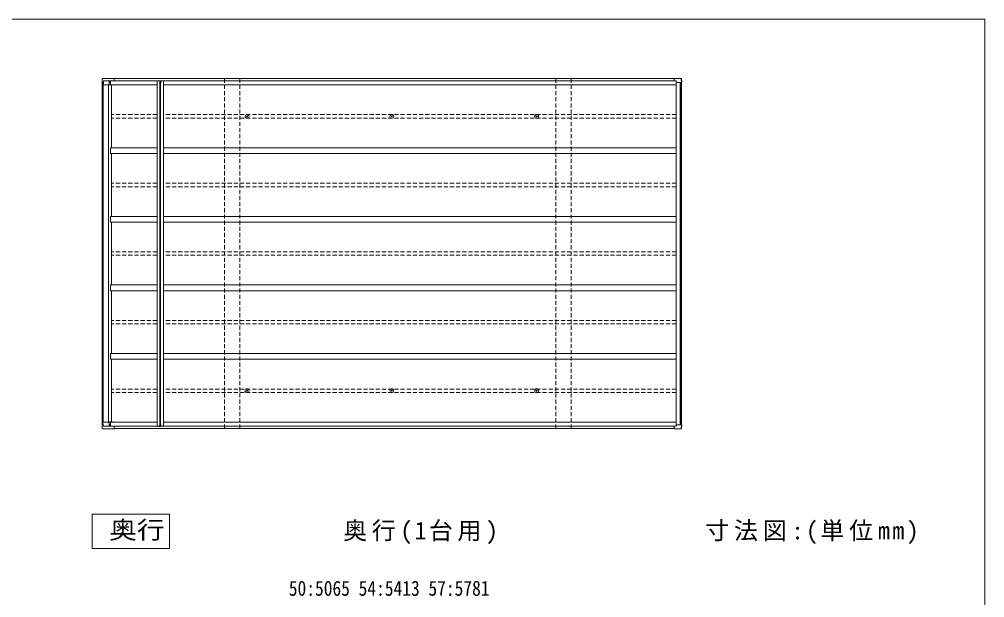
# Model space of a CAD drawing. Units: millimetres at full size, sheet at 1:30; details may follow other scales. Extents: x -8432 to 8432, y -5820 to 5820.
# Drawn here: x -435 to 8008, y 760 to 5820 of the extents above; entities that cross this region are included whole.
import ezdxf
from ezdxf.enums import TextEntityAlignment as Align

# ---------------------------------------------------------------- set-up
doc = ezdxf.new("R2010")
doc.units = ezdxf.units.MM
doc.header["$LTSCALE"] = 30
doc.linetypes.add('DASHED1', pattern=[1.8, 1.2, -0.6])
for name, color, linetype, lineweight in [('0-3_ELV2', 7, 'Continuous', 9), ('0-6_OTH_LINE', 7, 'Continuous', 9), ('F-0_240', 7, 'Continuous', 9)]:
    doc.layers.add(name, color=color, linetype=linetype, lineweight=lineweight)
doc.styles.add('ＭＳ ゴシック', font='')
doc.styles.get('ＭＳ ゴシック').set_extended_font_data('MS Gothic')

msp = doc.modelspace()

# ---------------------------------------------------------------- linework, layer by layer
at = {"layer": '0-3_ELV2', "color": 6}
for p, q in [((289.9, 5290.67), (288.48, 5267.79)), ((300.24, 5267.79), (288.48, 5267.79)), ((290.5, 5300.29), (289.9, 5290.67)), ((293.5, 5303.11), (396.93, 5303.11)), ((294.04, 5267.79), (294.17, 5246.79)), ((294.17, 5246.79), (362.66, 5246.79)), ((398.68, 5303.3), (295.05, 5303.3)), ((300.96, 5281.04), (300.13, 5267.79)), ((300.24, 5267.79), (300.43, 5270.79)), ((300.43, 5270.79), (300.5, 5270.79)), ((301.11, 5280.68), (300.5, 5270.79)), ((302.11, 5281.63), (388.82, 5281.63)), ((351.64, 5281.63), (351.73, 5246.79)), ((360.92, 5281.63), (361.01, 5246.79)), ((380.46, 5281.63), (380.46, 5281.09)), ((389.09, 5281.09), (388.82, 5281.63)), ((390.04, 5281.77), (395.02, 5281.77)), ((390.36, 5281.09), (390.04, 5281.77)), ((392.12, 5281.77), (392.12, 5281.09)), ((394.92, 5281.99), (395.02, 5281.77)), ((395.02, 5281.77), (395.04, 5293.96)), ((396.92, 5301.25), (396.92, 5300.79)), ((397.03, 5300.79), (397.01, 5302.05)), ((398.59, 5302.25), (398.57, 5300.79)), ((398.67, 5300.79), (398.68, 5301.37)), ((5293.18, 5294.06), (5293.16, 5281.99)), ((5293.16, 5281.99), (5307.61, 5281.99)), ((5293.16, 5281.99), (5293.27, 5281.77)), ((5298.25, 5281.77), (5293.27, 5281.77)), ((5350.92, 5303.11), (5295.17, 5303.11)), ((5352.77, 5303.3), (5296.92, 5303.3)), ((5298.25, 5281.77), (5298.29, 5281.69)), ((5308.61, 5280.99), (5308.71, 5267.79)), ((5357.88, 5267.79), (5308.71, 5267.79)), ((5353.92, 5300.29), (5355.93, 5267.79)), ((5355.77, 5300.5), (5357.88, 5267.79)), ((294.04, 2273.79), (294.17, 2294.79)), ((294.17, 2294.79), (362.66, 2294.79)), ((351.64, 2259.96), (351.73, 2294.79)), ((360.92, 2259.96), (361.01, 2294.79)), ((289.9, 2250.91), (288.48, 2273.79)), ((300.24, 2273.79), (288.48, 2273.79)), ((290.5, 2241.29), (289.9, 2250.91)), ((293.5, 2238.48), (396.93, 2238.48)), ((398.68, 2238.28), (295.05, 2238.28)), ((300.96, 2260.53), (300.13, 2273.79)), ((301.11, 2260.89), (300.5, 2270.79)), ((301.96, 2259.59), (394.92, 2259.59)), ((302.11, 2259.96), (388.82, 2259.96)), ((380.46, 2259.96), (380.46, 2260.49)), ((389.09, 2260.49), (388.82, 2259.96)), ((390.36, 2260.49), (390.04, 2259.81)), ((390.04, 2259.81), (395.02, 2259.81)), ((392.12, 2259.81), (392.12, 2260.49)), ((395.02, 2259.81), (395.04, 2247.62)), ((396.92, 2240.33), (396.92, 2240.79)), ((397.03, 2240.79), (397.01, 2239.53)), ((398.59, 2239.33), (398.57, 2240.79)), ((398.67, 2240.79), (398.68, 2240.21)), ((5293.16, 2259.59), (5293.27, 2259.81)), ((5293.18, 2247.53), (5293.16, 2259.59)), ((5307.61, 2259.59), (5293.16, 2259.59)), ((5298.25, 2259.81), (5293.27, 2259.81)), ((5350.92, 2238.48), (5295.17, 2238.48)), ((5352.77, 2238.28), (5296.92, 2238.28)), ((5298.25, 2259.81), (5298.29, 2259.89)), ((5308.61, 2260.58), (5308.71, 2273.79)), ((5357.88, 2273.79), (5308.71, 2273.79)), ((5353.92, 2241.29), (5355.93, 2273.79)), ((5355.77, 2241.09), (5357.88, 2273.79)), ((5356.74, 2273.79), (5356, 2273.79))]:
    msp.add_line(p, q, dxfattribs=at)
at = {"layer": '0-3_ELV2', "color": 4}
for p, q in [((290.82, 2273.79), (290.82, 5267.79)), ((296.04, 2294.79), (296.04, 5246.79)), ((298.27, 2294.79), (298.27, 5246.79)), ((345.4, 2299.79), (345.4, 5246.79)), ((362.66, 5281.09), (5308.61, 5281.09)), ((362.66, 5245.79), (362.66, 5281.09)), ((362.66, 5245.79), (769.64, 5245.79)), ((371.46, 4695.79), (371.46, 5245.79)), ((392.12, 5281.69), (5308.33, 5281.69)), ((396.7, 5300.79), (5294.53, 5300.79)), ((769.64, 2260.69), (769.64, 5280.89)), ((777.41, 5282.89), (797.41, 5282.89)), ((777.41, 5282.89), (777.41, 5280.89)), ((794.51, 2260.69), (794.51, 5280.89)), ((801.45, 5260.89), (797.41, 5260.89)), ((797.44, 5282.89), (799.5, 5282.89)), ((797.5, 5282.89), (797.5, 5282.89)), ((797.5, 2280.69), (797.5, 5260.89)), ((799.35, 5280.98), (799.35, 5260.89)), ((799.35, 5280.98), (801.45, 5280.98)), ((799.42, 2280.69), (799.42, 5260.89)), ((801.45, 5280.98), (801.45, 5260.89)), ((801.45, 5280.89), (826.54, 5280.89)), ((826.54, 2260.69), (826.54, 5280.89)), ((826.54, 5245.79), (5310.91, 5245.79)), ((5310.91, 2273.79), (5310.91, 5267.79)), ((5344.7, 2273.79), (5344.7, 5267.79)), ((5353.45, 2273.79), (5353.45, 5267.79)), ((5355.36, 2273.79), (5355.36, 5267.79)), ((1554.58, 4971.29), (1555.68, 4971.31)), ((1554.58, 4970.29), (1555.68, 4970.27)), ((1555.68, 4971.31), (1556.2, 4971.41)), ((1555.68, 4970.27), (1556.2, 4970.17)), ((1556.3, 4971.93), (1556.2, 4971.41)), ((1556.3, 4969.65), (1556.2, 4970.17)), ((1556.32, 4973.04), (1556.3, 4971.93)), ((1556.32, 4968.55), (1556.3, 4969.65)), ((1557.32, 4973.04), (1557.34, 4971.93)), ((1557.32, 4968.55), (1557.34, 4969.65)), ((1557.34, 4971.93), (1557.44, 4971.41)), ((1557.34, 4969.65), (1557.44, 4970.17)), ((1557.96, 4971.31), (1557.44, 4971.41)), ((1557.96, 4970.27), (1557.44, 4970.17)), ((1559.07, 4971.29), (1557.96, 4971.31)), ((1559.07, 4970.29), (1557.96, 4970.27)), ((2820.84, 4971.29), (2821.95, 4971.31)), ((2820.84, 4970.29), (2821.95, 4970.27)), ((2821.95, 4971.31), (2822.47, 4971.41)), ((2821.95, 4970.27), (2822.47, 4970.17)), ((2822.57, 4971.93), (2822.47, 4971.41)), ((2822.57, 4969.65), (2822.47, 4970.17)), ((2822.59, 4973.04), (2822.57, 4971.93)), ((2822.59, 4968.55), (2822.57, 4969.65)), ((2823.59, 4973.04), (2823.61, 4971.93)), ((2823.59, 4968.55), (2823.61, 4969.65)), ((2823.61, 4971.93), (2823.71, 4971.41)), ((2823.61, 4969.65), (2823.71, 4970.17)), ((2824.23, 4971.31), (2823.71, 4971.41)), ((2824.23, 4970.27), (2823.71, 4970.17)), ((2825.33, 4971.29), (2824.23, 4971.31)), ((2825.33, 4970.29), (2824.23, 4970.27)), ((4087.11, 4971.29), (4088.22, 4971.31)), ((4087.11, 4970.29), (4088.22, 4970.27)), ((4088.22, 4971.31), (4088.74, 4971.41)), ((4088.22, 4970.27), (4088.74, 4970.17)), ((4088.84, 4971.93), (4088.74, 4971.41)), ((4088.84, 4969.65), (4088.74, 4970.17)), ((4088.86, 4973.04), (4088.84, 4971.93)), ((4088.86, 4968.55), (4088.84, 4969.65)), ((4089.86, 4973.04), (4089.88, 4971.93)), ((4089.86, 4968.55), (4089.88, 4969.65)), ((4089.88, 4971.93), (4089.98, 4971.41)), ((4089.88, 4969.65), (4089.98, 4970.17)), ((4090.49, 4971.31), (4089.98, 4971.41)), ((4090.49, 4970.27), (4089.98, 4970.17)), ((4091.6, 4971.29), (4090.49, 4971.31)), ((4091.6, 4970.29), (4090.49, 4970.27)), ((769.64, 4695.79), (362.66, 4695.79)), ((362.66, 4695.79), (362.66, 4645.79)), ((769.64, 4645.79), (362.66, 4645.79)), ((371.46, 4095.79), (371.46, 4645.79)), ((5310.91, 4695.79), (826.54, 4695.79)), ((5310.91, 4645.79), (826.54, 4645.79)), ((769.64, 4095.79), (362.66, 4095.79)), ((362.66, 4095.79), (362.66, 4045.79)), ((5310.91, 4095.79), (826.54, 4095.79)), ((769.64, 4045.79), (362.66, 4045.79)), ((371.46, 3495.79), (371.46, 4045.79)), ((5310.91, 4045.79), (826.54, 4045.79)), ((769.64, 3495.79), (362.66, 3495.79)), ((362.66, 3495.79), (362.66, 3445.79)), ((5310.91, 3495.79), (826.54, 3495.79)), ((769.64, 3445.79), (362.66, 3445.79)), ((371.46, 2895.79), (371.46, 3445.79)), ((5310.91, 3445.79), (826.54, 3445.79)), ((769.64, 2895.79), (362.66, 2895.79)), ((362.66, 2895.79), (362.66, 2845.79)), ((5310.91, 2895.79), (826.54, 2895.79)), ((769.64, 2845.79), (362.66, 2845.79)), ((371.46, 2299.79), (371.46, 2845.79)), ((5310.91, 2845.79), (826.54, 2845.79)), ((1554.58, 2571.29), (1555.68, 2571.31)), ((1554.58, 2570.29), (1555.68, 2570.27)), ((1555.68, 2571.31), (1556.2, 2571.41)), ((1555.68, 2570.27), (1556.2, 2570.17)), ((1556.3, 2571.93), (1556.2, 2571.41)), ((1556.3, 2569.65), (1556.2, 2570.17)), ((1556.32, 2573.04), (1556.3, 2571.93)), ((1556.32, 2568.55), (1556.3, 2569.65)), ((1557.32, 2573.04), (1557.34, 2571.93)), ((1557.32, 2568.55), (1557.34, 2569.65)), ((1557.34, 2571.93), (1557.44, 2571.41)), ((1557.34, 2569.65), (1557.44, 2570.17)), ((1557.96, 2571.31), (1557.44, 2571.41)), ((1557.96, 2570.27), (1557.44, 2570.17)), ((1559.07, 2571.29), (1557.96, 2571.31)), ((1559.07, 2570.29), (1557.96, 2570.27)), ((2820.84, 2571.29), (2821.95, 2571.31)), ((2820.84, 2570.29), (2821.95, 2570.27)), ((2821.95, 2571.31), (2822.47, 2571.41)), ((2821.95, 2570.27), (2822.47, 2570.17)), ((2822.57, 2571.93), (2822.47, 2571.41)), ((2822.57, 2569.65), (2822.47, 2570.17)), ((2822.59, 2573.04), (2822.57, 2571.93)), ((2822.59, 2568.55), (2822.57, 2569.65)), ((2823.59, 2573.04), (2823.61, 2571.93)), ((2823.59, 2568.55), (2823.61, 2569.65)), ((2823.61, 2571.93), (2823.71, 2571.41)), ((2823.61, 2569.65), (2823.71, 2570.17)), ((2824.23, 2571.31), (2823.71, 2571.41)), ((2824.23, 2570.27), (2823.71, 2570.17)), ((2825.33, 2571.29), (2824.23, 2571.31)), ((2825.33, 2570.29), (2824.23, 2570.27)), ((4087.11, 2571.29), (4088.22, 2571.31)), ((4087.11, 2570.29), (4088.22, 2570.27)), ((4088.22, 2571.31), (4088.74, 2571.41)), ((4088.22, 2570.27), (4088.74, 2570.17)), ((4088.84, 2571.93), (4088.74, 2571.41)), ((4088.84, 2569.65), (4088.74, 2570.17)), ((4088.86, 2573.04), (4088.84, 2571.93)), ((4088.86, 2568.55), (4088.84, 2569.65)), ((4089.86, 2573.04), (4089.88, 2571.93)), ((4089.86, 2568.55), (4089.88, 2569.65)), ((4089.88, 2571.93), (4089.98, 2571.41)), ((4089.88, 2569.65), (4089.98, 2570.17)), ((4090.49, 2571.31), (4089.98, 2571.41)), ((4090.49, 2570.27), (4089.98, 2570.17)), ((4091.6, 2571.29), (4090.49, 2571.31)), ((4091.6, 2570.29), (4090.49, 2570.27)), ((379.39, 2299.79), (345.4, 2299.79)), ((362.66, 2295.79), (769.64, 2295.79)), ((379.39, 2295.79), (379.39, 2299.79)), ((801.45, 2280.69), (797.41, 2280.69)), ((799.35, 2260.6), (799.35, 2280.69)), ((801.45, 2260.6), (801.45, 2280.69)), ((826.54, 2295.79), (5310.91, 2295.79)), ((392.12, 2259.89), (5308.33, 2259.89)), ((396.7, 2240.79), (5294.53, 2240.79)), ((777.41, 2258.69), (777.41, 2260.69)), ((777.41, 2258.69), (797.41, 2258.69)), ((797.44, 2258.69), (799.44, 2258.69)), ((797.5, 2258.69), (797.5, 2258.69)), ((799.35, 2260.6), (801.45, 2260.6)), ((801.45, 2260.69), (826.54, 2260.69))]:
    msp.add_line(p, q, dxfattribs=at)
at = {"layer": '0-3_ELV2', "color": 4, "linetype": 'DASHED1'}
for p, q in [((1358.26, 5300.79), (1358.26, 2240.79)), ((1492.26, 5300.79), (1492.26, 2240.79)), ((4258.13, 5300.79), (4258.13, 2240.79)), ((4392.13, 5300.79), (4392.13, 2240.79)), ((769.64, 4985.79), (371.46, 4985.79)), ((5310.91, 4985.79), (826.54, 4985.79)), ((769.64, 4955.79), (371.46, 4955.79)), ((5310.91, 4955.79), (826.54, 4955.79)), ((769.64, 4385.79), (371.46, 4385.79)), ((769.64, 4355.79), (371.46, 4355.79)), ((5310.91, 4385.79), (826.54, 4385.79)), ((5310.91, 4355.79), (826.54, 4355.79)), ((769.64, 3785.79), (371.46, 3785.79)), ((769.64, 3755.79), (371.46, 3755.79)), ((5310.91, 3785.79), (826.54, 3785.79)), ((5310.91, 3755.79), (826.54, 3755.79)), ((769.64, 3185.79), (371.46, 3185.79)), ((769.64, 3155.79), (371.46, 3155.79)), ((5310.91, 3185.79), (826.54, 3185.79)), ((5310.91, 3155.79), (826.54, 3155.79)), ((769.64, 2585.79), (371.46, 2585.79)), ((769.64, 2555.79), (371.46, 2555.79)), ((5310.91, 2585.79), (826.54, 2585.79)), ((5310.91, 2555.79), (826.54, 2555.79))]:
    msp.add_line(p, q, dxfattribs=at)
at = {"layer": '0-3_ELV2', "color": 6}
for points in [[(394.94, 5294.06), (394.92, 5281.99), (301.96, 5281.99)], [(396.92, 5301.25), (396.92, 5301.31), (396.92, 5301.36), (396.91, 5301.41), (396.91, 5301.45), (396.91, 5301.48), (396.9, 5301.49), (396.9, 5301.5), (396.89, 5301.49)], [(396.9, 5303.07), (396.92, 5303.11), (396.94, 5303.09), (396.96, 5303.02), (396.97, 5302.9), (396.99, 5302.74), (397, 5302.54), (397.01, 5302.31), (397.01, 5302.05)], [(398.59, 5302.25), (398.59, 5302.52), (398.6, 5302.77), (398.62, 5302.98), (398.63, 5303.14), (398.65, 5303.25), (398.67, 5303.3), (398.69, 5303.29), (398.71, 5303.21)], [(398.71, 5301.59), (398.71, 5301.61), (398.7, 5301.61), (398.7, 5301.6), (398.69, 5301.58), (398.69, 5301.54), (398.68, 5301.49), (398.68, 5301.43), (398.68, 5301.37)], [(5295.17, 5303.11), (5295.16, 5303.11), (5295.14, 5303.07)], [(300.24, 2273.79), (300.43, 2270.79), (300.5, 2270.79)], [(394.94, 2247.53), (394.92, 2259.59), (395.02, 2259.81)], [(396.92, 2240.33), (396.92, 2240.27), (396.92, 2240.22), (396.91, 2240.17), (396.91, 2240.13), (396.91, 2240.11), (396.9, 2240.09), (396.9, 2240.09), (396.89, 2240.1)], [(396.9, 2238.51), (396.92, 2238.48), (396.94, 2238.49), (396.96, 2238.56), (396.97, 2238.68), (396.99, 2238.84), (397, 2239.05), (397.01, 2239.28), (397.01, 2239.53)], [(398.59, 2239.33), (398.59, 2239.06), (398.6, 2238.81), (398.62, 2238.6), (398.63, 2238.44), (398.65, 2238.33), (398.67, 2238.28), (398.69, 2238.3), (398.71, 2238.37)], [(398.71, 2239.99), (398.71, 2239.97), (398.7, 2239.97), (398.7, 2239.98), (398.69, 2240.01), (398.69, 2240.04), (398.68, 2240.09), (398.68, 2240.15), (398.68, 2240.21)], [(5295.17, 2238.48), (5295.16, 2238.48), (5295.14, 2238.51)]]:
    msp.add_lwpolyline(points, dxfattribs=at)
at = {"layer": '0-3_ELV2', "color": 4}
for points in [[(769.64, 5280.89), (797.41, 5280.89), (797.41, 5260.89)], [(362.66, 2295.79), (362.66, 2260.49), (5308.63, 2260.49)], [(769.64, 2260.69), (797.41, 2260.69), (797.41, 2280.69)]]:
    msp.add_lwpolyline(points, dxfattribs=at)
for centre, radius in [((1556.82, 4970.79), 17), ((2823.09, 4970.79), 17), ((4089.36, 4970.79), 17), ((1556.82, 4970.79), 4), ((2823.09, 4970.79), 4), ((4089.36, 4970.79), 4), ((1556.82, 2570.79), 17), ((1556.82, 2570.79), 4), ((2823.09, 2570.79), 17), ((2823.09, 2570.79), 4), ((4089.36, 2570.79), 17), ((4089.36, 2570.79), 4)]:
    msp.add_circle(centre, radius, dxfattribs=at)
at = {"layer": '0-3_ELV2', "color": 6}
for centre, radius, start, end in [((293.5, 5300.11), 3, 90, 176.43391), ((405.46, 5294.3), 10.52, 172.63238, 181.34415), ((537.78, 5263.33), 146.38, 164.24539, 167.24065), ((396.9, 5294), 1.86, 172.63076, 181.34485), ((538.05, 5261.83), 146.62, 164.30622, 167.22814), ((-69.73, 5222.04), 475.42, 9.53502, 9.83065), ((5303.7, 5294.3), 10.52, 172.63238, 181.34415), ((5436.02, 5263.33), 146.38, 164.24539, 167.24065), ((5297.24, 5303.12), 0.371, 150.45777, 182.11515), ((5350.92, 5300.11), 3, 3.54029, 90), ((5352.77, 5300.3), 3, 3.69359, 90), ((293.5, 2241.48), 3, 183.56609, 270), ((301.96, 2260.59), 1, 183.56099, 270), ((302.11, 2260.96), 1, 183.56099, 270), ((405.46, 2247.28), 10.52, 178.65585, 187.36762), ((537.78, 2278.26), 146.38, 192.75935, 195.75461), ((396.9, 2247.58), 1.86, 178.65515, 187.36924), ((538.05, 2279.76), 146.62, 192.77186, 195.69378), ((-69.73, 2319.54), 475.42, 350.16935, 350.46498), ((5303.7, 2247.28), 10.52, 178.65585, 187.36762), ((5436.02, 2278.26), 146.38, 192.75935, 195.75461), ((5297.24, 2238.46), 0.371, 177.88485, 209.54223), ((5307.61, 2260.59), 1, 270, 359.57098), ((5350.92, 2241.48), 3, 270, 356.45971), ((5352.77, 2241.28), 3, 270, 356.30641)]:
    msp.add_arc(centre, radius, start, end, dxfattribs=at)
at = {"layer": '0-3_ELV2', "color": 4}
for centre, radius, start, end in [((797.44, 5280.98), 1.91, 359.89403, 91.14529), ((799.54, 5280.98), 1.91, 359.89403, 91.14529), ((1556.82, 4970.79), 2.3, 167.44414, 192.55586), ((1556.82, 4970.79), 2.3, 77.44414, 102.55586), ((1556.82, 4970.79), 2.3, 257.44414, 282.55586), ((1556.82, 4970.79), 2.3, 347.44414, 12.55586), ((2823.09, 4970.79), 2.3, 167.44414, 192.55586), ((2823.09, 4970.79), 2.3, 77.44414, 102.55586), ((2823.09, 4970.79), 2.3, 257.44414, 282.55586), ((2823.09, 4970.79), 2.3, 347.44414, 12.55586), ((4089.36, 4970.79), 2.3, 167.44414, 192.55586), ((4089.36, 4970.79), 2.3, 77.44414, 102.55586), ((4089.36, 4970.79), 2.3, 257.44414, 282.55586), ((4089.36, 4970.79), 2.3, 347.44414, 12.55586), ((1556.82, 2570.79), 2.3, 167.44414, 192.55586), ((1556.82, 2570.79), 2.3, 77.44414, 102.55586), ((1556.82, 2570.79), 2.3, 257.44414, 282.55586), ((1556.82, 2570.79), 2.3, 347.44414, 12.55586), ((2823.09, 2570.79), 2.3, 167.44414, 192.55586), ((2823.09, 2570.79), 2.3, 77.44414, 102.55586), ((2823.09, 2570.79), 2.3, 257.44414, 282.55586), ((2823.09, 2570.79), 2.3, 347.44414, 12.55586), ((4089.36, 2570.79), 2.3, 167.44414, 192.55586), ((4089.36, 2570.79), 2.3, 77.44414, 102.55586), ((4089.36, 2570.79), 2.3, 257.44414, 282.55586), ((4089.36, 2570.79), 2.3, 347.44414, 12.55586), ((797.44, 2260.6), 1.91, 268.85471, 0.10597), ((799.54, 2260.6), 1.91, 268.85471, 0.10597)]:
    msp.add_arc(centre, radius, start, end, dxfattribs=at)
at = {"layer": '0-3_ELV2', "color": 6}
for centre, major_axis, ratio, start_param, end_param in [((756.04, 32642.92), (-44.68, 73387.97), 0.006965, 1.9530532, 1.9533616), ((820.96, -74006.78), (-63.54, 104364.42), 0.006965, 0.7081037, 0.708413), ((301.96, 5280.98), (0.11, 1), 0.989401, 0.1105972, 1.6209481), ((302.11, 5280.62), (0.11, 1), 0.989401, 0.1105972, 1.6209481), ((5307.61, 5280.98), (0.05, 1.01), 0.989569, 4.7715491, 6.3337103)]:
    msp.add_ellipse(centre, major_axis=major_axis, ratio=ratio, start_param=start_param, end_param=end_param, dxfattribs=at)
at = {"layer": '0-6_OTH_LINE', "color": 3}
msp.add_lwpolyline([(202.73, 1490.16), (879.13, 1490.16), (879.13, 1190.66), (202.73, 1190.66)], close=True, dxfattribs=at)
at = {"layer": 'F-0_240', "color": 5}
for p, q in [((-8432.06, 5820), (8007.94, 5820)), ((8007.94, 5820), (8007.94, -5820))]:
    msp.add_line(p, q, dxfattribs=at)

# ---------------------------------------------------------------- texts
at = {"layer": '0-6_OTH_LINE', "color": 2, "style": 'ＭＳ ゴシック', "width": 1.15}
msp.add_text('奥行', height=154, dxfattribs=at).set_placement((351.22, 1229.78), align=Align.BOTTOM_LEFT)
at = {"layer": '0-6_OTH_LINE', "style": 'ＭＳ ゴシック', "width": 0.85}
msp.add_text('50:5065 54:5413 57:5781', height=132, dxfattribs=at).set_placement((1922.04, 737.02), align=Align.BOTTOM_LEFT)
at = {"layer": '0-6_OTH_LINE', "color": 2, "char_height": 154, "attachment_point": 7, "style": 'ＭＳ ゴシック'}
for s, insert in [('\\T1.19;奥行(1台用)', (2397.3, 1229.78)), ('\\T1.2;寸法図:(単位mm)', (5562.66, 1229.78))]:
    msp.add_mtext(s, dxfattribs=dict(at, insert=insert))

doc.saveas('drawing.dxf')
